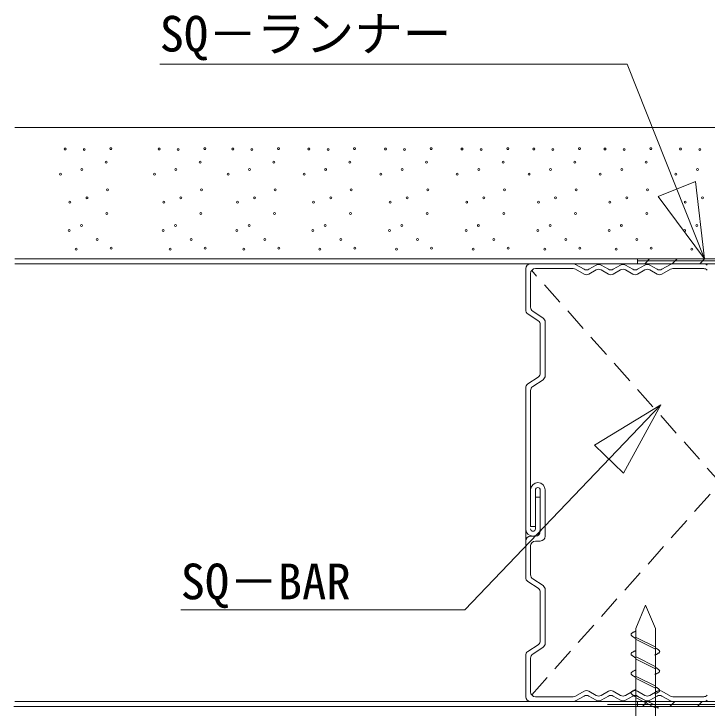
# Model space of a CAD drawing. Units: millimetres on the paper, with parts at other scales. Extents: x -138 to 137, y -97 to 95.
# Drawn here: x 6.34 to 41.97, y -1.68 to 34 of the extents above; entities that cross this region are included whole.
import ezdxf
from ezdxf.enums import TextEntityAlignment as Align

# ---------------------------------------------------------------- set-up
doc = ezdxf.new("R2010")
doc.units = ezdxf.units.MM
doc.linetypes.add('DASHED1', pattern=[1.8, 1.2, -0.6])
doc.layers.add('1-0_中心線', color=7, linetype='Continuous', lineweight=18)
doc.layers.add('1-6_文字', color=7, linetype='Continuous', lineweight=18)
doc.styles.add('ＭＳ ゴシック', font='')
doc.styles.get('ＭＳ ゴシック').set_extended_font_data('MS Gothic')

msp = doc.modelspace()

# ---------------------------------------------------------------- linework, layer by layer
at = {"layer": '1-0_中心線'}
for p, q in [((53.396, 28.159), (6.378, 28.159)), ((53.396, 21.409), (6.378, 21.409)), ((38.396, 21.409), (38.396, 21.159)), ((39.011, 21.409), (38.761, 21.159)), ((40.425, 21.409), (40.175, 21.159)), ((41.84, 21.409), (41.59, 21.159)), ((35.581, 21.159), (6.378, 21.159)), ((25.581, 21.159), (23.999, 21.159)), ((25.581, 21.159), (23.999, 21.159)), ((35.105, 21.159), (30.489, 21.159)), ((35.105, 21.159), (30.489, 21.159)), ((32.896, 21.159), (30.766, 21.159)), ((33.012, 21.159), (30.896, 21.159)), ((33.012, 21.159), (30.896, 21.159)), ((39.221, 21.159), (34.73, 21.159)), ((35.203, 21.127), (35.649, 20.877)), ((53.189, 21.159), (35.23, 21.159)), ((35.893, 20.877), (36.274, 21.09)), ((36.518, 21.09), (36.899, 20.877)), ((37.143, 20.877), (37.524, 21.09)), ((37.768, 21.09), (38.149, 20.877)), ((38.393, 20.877), (38.774, 21.09)), ((38.396, 21.309), (53.146, 21.309)), ((39.018, 21.09), (39.399, 20.877)), ((39.643, 20.877), (40.089, 21.127)), ((41.792, 21.159), (40.211, 21.159)), ((41.792, 21.159), (40.211, 21.159)), ((32.646, 18.792), (32.646, 20.909)), ((32.646, 18.792), (32.646, 20.909)), ((33.146, 20.909), (35.081, 20.909)), ((35.203, 20.877), (35.649, 20.627)), ((35.893, 20.627), (36.274, 20.84)), ((36.518, 20.84), (36.899, 20.627)), ((37.143, 20.627), (37.524, 20.84)), ((37.768, 20.84), (38.149, 20.627)), ((38.393, 20.627), (38.774, 20.84)), ((39.018, 20.84), (39.399, 20.627)), ((39.643, 20.627), (40.089, 20.877)), ((41.792, 20.909), (40.211, 20.909)), ((32.896, 18.926), (32.896, 20.659)), ((32.757, 18.584), (33.285, 18.233)), ((33.007, 18.718), (33.535, 18.367)), ((33.396, 18.025), (33.396, 15.542)), ((33.646, 15.409), (33.646, 18.159)), ((32.757, 14.983), (33.285, 15.334)), ((33.007, 14.849), (33.535, 15.201)), ((32.646, 10.159), (32.646, 14.775)), ((32.896, 9.534), (32.896, 14.641)), ((32.646, 5.042), (32.646, 9.534)), ((32.896, 7.659), (32.896, 9.534)), ((33.146, 9.534), (33.146, 7.534)), ((33.396, 7.409), (33.396, 9.534)), ((33.646, 7.159), (33.646, 9.534)), ((33.146, 9.159), (33.396, 9.159)), ((32.896, 7.659), (33.146, 7.659)), ((32.896, 7.159), (33.146, 7.159)), ((33.396, 6.909), (33.146, 6.909)), ((32.896, 5.176), (32.896, 6.659)), ((32.757, 4.834), (33.285, 4.483)), ((33.007, 4.968), (33.535, 4.617)), ((33.646, 1.659), (33.646, 4.409)), ((33.396, 4.275), (33.396, 1.792)), ((38.808, 3.614), (38.308, 2.407)), ((38.808, 3.614), (39.308, 2.407)), ((38.308, -7.341), (38.308, 2.407)), ((39.308, 2.407), (39.308, -7.341)), ((38.285, 1.864), (39.285, 1.364)), ((38.33, 1.953), (39.33, 1.453)), ((32.757, 1.233), (33.285, 1.584)), ((33.007, 1.099), (33.535, 1.451)), ((32.646, -1.091), (32.646, 1.025)), ((32.896, 0.891), (32.896, -0.841)), ((38.285, 0.864), (39.285, 0.364)), ((38.33, 0.953), (39.33, 0.453)), ((38.285, -0.136), (39.285, -0.636)), ((38.33, -0.047), (39.33, -0.547)), ((35.203, -1.06), (35.649, -0.81)), ((35.203, -1.31), (35.649, -1.06)), ((35.893, -0.81), (36.274, -1.023)), ((35.893, -1.06), (36.274, -1.273)), ((36.518, -1.023), (36.899, -0.81)), ((36.518, -1.273), (36.899, -1.06)), ((37.143, -0.81), (37.524, -1.023)), ((37.143, -1.06), (37.524, -1.273)), ((37.768, -1.023), (38.149, -0.81)), ((37.768, -1.273), (38.149, -1.06)), ((38.33, -1.047), (39.33, -1.547)), ((38.393, -0.81), (38.774, -1.023)), ((38.393, -1.06), (38.774, -1.273)), ((39.018, -1.023), (39.399, -0.81)), ((39.018, -1.273), (39.399, -1.06)), ((39.643, -0.81), (40.089, -1.06)), ((39.643, -1.06), (40.089, -1.31)), ((33.146, -1.341), (6.378, -1.341)), ((53.143, -1.341), (6.378, -1.341)), ((15.581, -1.341), (13.396, -1.341)), ((25.581, -1.341), (23.999, -1.341)), ((32.896, -1.341), (30.711, -1.341)), ((35.081, -1.341), (32.896, -1.341)), ((35.081, -1.091), (33.146, -1.091)), ((38.285, -1.136), (39.285, -1.636)), ((38.396, -1.341), (38.396, -1.591)), ((38.889, -1.341), (38.639, -1.591)), ((40.303, -1.341), (40.053, -1.591)), ((41.792, -1.091), (40.211, -1.091)), ((41.792, -1.341), (40.211, -1.341)), ((41.717, -1.341), (41.467, -1.591)), ((53.396, -1.591), (6.337, -1.591)), ((53.396, -1.491), (36.84, -1.491))]:
    msp.add_line(p, q, dxfattribs=at)
at = {"layer": '1-0_中心線', "linetype": 'DASHED1'}
for p, q in [((52.341, -0.998), (32.951, 20.815)), ((32.951, -0.998), (52.341, 20.815))]:
    msp.add_line(p, q, dxfattribs=at)
at = {"layer": '1-0_中心線'}
for points in [[(32.646, 5.042), (32.646, 9.846), (32.646, 14.775)], [(38.308, 2.284), (38.305, 2.282), (38.298, 2.279), (38.286, 2.273), (38.269, 2.266), (38.249, 2.257), (38.225, 2.246), (38.2, 2.233), (38.175, 2.22), (38.15, 2.206), (38.126, 2.192), (38.106, 2.178), (38.09, 2.164), (38.077, 2.151), (38.068, 2.14), (38.063, 2.129), (38.06, 2.121), (38.058, 2.115), (38.058, 2.111), (38.058, 2.11), (38.058, 2.109), (38.058, 2.105), (38.059, 2.098), (38.061, 2.09), (38.065, 2.079), (38.073, 2.066), (38.084, 2.052), (38.099, 2.037), (38.118, 2.02), (38.139, 2.003), (38.163, 1.987), (38.187, 1.971), (38.211, 1.956), (38.233, 1.942), (38.252, 1.93), (38.268, 1.921), (38.28, 1.914), (38.287, 1.91), (38.289, 1.909)], [(38.308, 1.284), (38.305, 1.282), (38.298, 1.279), (38.286, 1.273), (38.269, 1.266), (38.249, 1.257), (38.225, 1.246), (38.2, 1.233), (38.175, 1.22), (38.15, 1.206), (38.126, 1.192), (38.106, 1.178), (38.09, 1.164), (38.077, 1.151), (38.068, 1.14), (38.063, 1.129), (38.06, 1.121), (38.058, 1.115), (38.058, 1.111), (38.058, 1.11), (38.058, 1.109), (38.058, 1.105), (38.059, 1.098), (38.061, 1.09), (38.065, 1.079), (38.073, 1.066), (38.084, 1.052), (38.099, 1.037), (38.118, 1.02), (38.139, 1.003), (38.163, 0.987), (38.187, 0.971), (38.211, 0.956), (38.233, 0.942), (38.252, 0.93), (38.268, 0.921), (38.28, 0.914), (38.287, 0.91), (38.289, 0.909)], [(39.28, 1.05), (39.282, 1.051), (39.29, 1.054), (39.302, 1.06), (39.318, 1.067), (39.339, 1.077), (39.362, 1.087), (39.387, 1.1), (39.413, 1.113), (39.438, 1.127), (39.461, 1.141), (39.481, 1.155), (39.498, 1.169), (39.51, 1.182), (39.519, 1.194), (39.525, 1.204), (39.528, 1.212), (39.529, 1.218), (39.53, 1.222), (39.53, 1.223), (39.53, 1.225), (39.53, 1.228), (39.529, 1.235), (39.527, 1.243), (39.522, 1.254), (39.515, 1.267), (39.503, 1.281), (39.488, 1.297), (39.47, 1.313), (39.448, 1.33), (39.424, 1.346), (39.4, 1.363), (39.377, 1.378), (39.355, 1.391), (39.335, 1.403), (39.319, 1.412), (39.308, 1.419), (39.301, 1.423), (39.298, 1.425)], [(39.28, 0.05), (39.282, 0.051), (39.29, 0.054), (39.302, 0.06), (39.318, 0.067), (39.339, 0.077), (39.362, 0.087), (39.387, 0.1), (39.413, 0.113), (39.438, 0.127), (39.461, 0.141), (39.481, 0.155), (39.498, 0.169), (39.51, 0.182), (39.519, 0.194), (39.525, 0.204), (39.528, 0.212), (39.529, 0.218), (39.53, 0.222), (39.53, 0.223), (39.53, 0.225), (39.53, 0.228), (39.529, 0.235), (39.527, 0.243), (39.522, 0.254), (39.515, 0.267), (39.503, 0.281), (39.488, 0.297), (39.47, 0.313), (39.448, 0.33), (39.424, 0.346), (39.4, 0.363), (39.377, 0.378), (39.355, 0.391), (39.335, 0.403), (39.319, 0.412), (39.308, 0.419), (39.301, 0.423), (39.298, 0.425)], [(38.308, 0.284), (38.305, 0.282), (38.298, 0.279), (38.286, 0.273), (38.269, 0.266), (38.249, 0.257), (38.225, 0.246), (38.2, 0.233), (38.175, 0.22), (38.15, 0.206), (38.126, 0.192), (38.106, 0.178), (38.09, 0.164), (38.077, 0.151), (38.068, 0.14), (38.063, 0.129), (38.06, 0.121), (38.058, 0.115), (38.058, 0.111), (38.058, 0.11), (38.058, 0.109), (38.058, 0.105), (38.059, 0.098), (38.061, 0.09), (38.065, 0.079), (38.073, 0.066), (38.084, 0.052), (38.099, 0.037), (38.118, 0.02), (38.139, 0.003), (38.163, -0.013), (38.187, -0.029), (38.211, -0.044), (38.233, -0.058), (38.252, -0.07), (38.268, -0.079), (38.28, -0.086), (38.287, -0.09), (38.289, -0.091)], [(39.28, -0.95), (39.282, -0.949), (39.29, -0.946), (39.302, -0.94), (39.318, -0.933), (39.339, -0.923), (39.362, -0.913), (39.387, -0.9), (39.413, -0.887), (39.438, -0.873), (39.461, -0.859), (39.481, -0.845), (39.498, -0.831), (39.51, -0.818), (39.519, -0.806), (39.525, -0.796), (39.528, -0.788), (39.529, -0.782), (39.53, -0.778), (39.53, -0.777), (39.53, -0.775), (39.53, -0.772), (39.529, -0.765), (39.527, -0.757), (39.522, -0.746), (39.515, -0.733), (39.503, -0.719), (39.488, -0.703), (39.47, -0.687), (39.448, -0.67), (39.424, -0.654), (39.4, -0.637), (39.377, -0.622), (39.355, -0.609), (39.335, -0.597), (39.319, -0.588), (39.308, -0.581), (39.301, -0.577), (39.298, -0.575)], [(38.308, -0.716), (38.305, -0.718), (38.298, -0.721), (38.286, -0.727), (38.269, -0.734), (38.249, -0.743), (38.225, -0.754), (38.2, -0.767), (38.175, -0.78), (38.15, -0.794), (38.126, -0.808), (38.106, -0.822), (38.09, -0.836), (38.077, -0.849), (38.068, -0.86), (38.063, -0.871), (38.06, -0.879), (38.058, -0.885), (38.058, -0.889), (38.058, -0.89), (38.058, -0.891), (38.058, -0.895), (38.059, -0.902), (38.061, -0.91), (38.065, -0.921), (38.073, -0.934), (38.084, -0.948), (38.099, -0.963), (38.118, -0.98), (38.139, -0.997), (38.163, -1.013), (38.187, -1.029), (38.211, -1.044), (38.233, -1.058), (38.252, -1.07), (38.268, -1.079), (38.28, -1.086), (38.287, -1.09), (38.289, -1.091)], [(39.47, -1.687), (39.448, -1.67), (39.424, -1.654), (39.4, -1.637), (39.377, -1.622), (39.355, -1.609), (39.335, -1.597), (39.319, -1.588), (39.308, -1.581), (39.301, -1.577), (39.298, -1.575)]]:
    msp.add_lwpolyline(points, dxfattribs=at)
for centre in [(11.323, 27.072), (16.153, 27.072), (19.939, 27.072), (23.85, 27.072), (27.785, 27.072), (31.721, 27.072), (35.409, 27.072), (39.072, 27.072), (8.972, 27.055), (9.957, 27.021), (13.801, 27.055), (14.787, 27.021), (17.588, 27.055), (18.574, 27.021), (21.499, 27.055), (22.484, 27.021), (25.434, 27.055), (26.419, 27.021), (29.369, 27.055), (30.355, 27.021), (33.057, 27.055), (34.043, 27.021), (36.72, 27.055), (37.706, 27.021), (40.606, 27.055), (41.592, 27.021), (11.081, 26.381), (15.911, 26.381), (19.697, 26.381), (23.608, 26.381), (27.543, 26.381), (31.479, 26.381), (35.167, 26.381), (38.83, 26.381), (9.836, 26), (14.666, 26), (18.453, 26), (22.363, 26), (26.298, 26), (30.234, 26), (33.922, 26), (37.585, 26), (41.471, 26), (8.73, 25.758), (13.559, 25.758), (17.346, 25.758), (21.257, 25.758), (25.192, 25.758), (29.127, 25.758), (32.815, 25.758), (36.478, 25.758), (40.364, 25.758), (11.15, 24.963), (15.98, 24.963), (19.767, 24.963), (23.677, 24.963), (27.612, 24.963), (31.548, 24.963), (35.236, 24.963), (38.899, 24.963), (9.214, 24.323), (10.095, 24.548), (14.043, 24.323), (14.925, 24.548), (17.83, 24.323), (18.712, 24.548), (21.741, 24.323), (22.622, 24.548), (25.676, 24.323), (26.558, 24.548), (29.611, 24.323), (30.493, 24.548), (33.299, 24.323), (34.181, 24.548), (36.962, 24.323), (37.844, 24.548), (40.848, 24.323), (41.73, 24.548), (11.116, 23.735), (15.945, 23.735), (19.732, 23.735), (23.643, 23.735), (27.578, 23.735), (31.513, 23.735), (35.201, 23.735), (38.864, 23.735), (9.179, 22.871), (9.811, 23.126), (14.009, 22.871), (14.641, 23.126), (17.796, 22.871), (18.428, 23.126), (21.706, 22.871), (22.338, 23.126), (25.641, 22.871), (26.274, 23.126), (29.577, 22.871), (30.209, 23.126), (33.265, 22.871), (33.897, 23.126), (36.928, 22.871), (37.56, 23.126), (40.814, 22.871), (41.446, 23.126), (10.614, 22.404), (15.444, 22.404), (19.231, 22.404), (23.141, 22.404), (27.077, 22.404), (31.012, 22.404), (34.7, 22.404), (38.363, 22.404), (9.542, 21.903), (11.34, 21.955), (14.372, 21.903), (16.17, 21.955), (18.159, 21.903), (19.957, 21.955), (22.069, 21.903), (23.867, 21.955), (26.005, 21.903), (27.803, 21.955), (29.94, 21.903), (31.738, 21.955), (33.628, 21.903), (35.426, 21.955), (37.291, 21.903), (39.089, 21.955), (41.177, 21.903)]:
    msp.add_circle(centre, 0.05, dxfattribs=at)
for centre, radius, start, end in [((32.896, 20.909), 0.25, 90, 180), ((35.081, 20.909), 0.25, 60.7512, 90), ((36.396, 20.872), 0.25, 60.7512, 119.2488), ((37.646, 20.872), 0.25, 60.7512, 119.2488), ((38.896, 20.872), 0.25, 60.7512, 119.2488), ((40.211, 20.909), 0.25, 90, 119.2488), ((41.792, 20.909), 0.25, 45, 90), ((33.146, 20.659), 0.25, 90, 180), ((35.081, 20.659), 0.25, 60.7512, 90), ((35.771, 21.095), 0.25, 240.7512, 299.2488), ((36.396, 20.622), 0.25, 60.7512, 119.2488), ((37.021, 21.095), 0.25, 240.7512, 299.2488), ((37.646, 20.622), 0.25, 60.7512, 119.2488), ((38.271, 21.095), 0.25, 240.7512, 299.2488), ((38.896, 20.622), 0.25, 60.7512, 119.2488), ((39.521, 21.095), 0.25, 240.7512, 299.2488), ((40.211, 20.659), 0.25, 90, 119.2488), ((41.792, 20.659), 0.25, 45, 90), ((35.771, 20.845), 0.25, 240.7512, 299.2488), ((37.021, 20.845), 0.25, 240.7512, 299.2488), ((38.271, 20.845), 0.25, 240.7512, 299.2488), ((39.521, 20.845), 0.25, 240.7512, 299.2488), ((33.146, 18.926), 0.25, 180, 236.3099), ((32.896, 18.792), 0.25, 180, 236.3099), ((33.146, 18.025), 0.25, 0, 56.3099), ((33.396, 18.159), 0.25, 0, 56.3099), ((33.146, 15.542), 0.25, 303.6901, 0), ((33.396, 15.409), 0.25, 303.6901, 0), ((32.896, 14.775), 0.25, 123.6901, 180), ((33.146, 14.641), 0.25, 123.6901, 180), ((33.271, 9.534), 0.375, 0, 180), ((33.271, 9.534), 0.125, 0, 179.9999), ((33.021, 7.534), 0.375, 180, 0), ((33.021, 7.534), 0.125, 180, 360), ((32.896, 6.909), 0.25, 90, 180), ((33.146, 7.409), 0.25, 270, 0), ((33.396, 7.159), 0.25, 270, 0), ((33.146, 6.659), 0.25, 90, 180), ((32.896, 5.042), 0.25, 180, 236.3099), ((33.146, 5.176), 0.25, 180, 236.3099), ((33.146, 4.275), 0.25, 0, 56.3099), ((33.396, 4.409), 0.25, 0, 56.3099), ((33.146, 1.792), 0.25, 303.6901, 0), ((33.396, 1.659), 0.25, 303.6901, 0), ((32.896, 1.025), 0.25, 123.6901, 180), ((33.146, 0.891), 0.25, 123.6901, 180), ((33.146, -0.841), 0.25, 180, 270), ((35.081, -0.841), 0.25, 270, 299.2488), ((35.771, -1.028), 0.25, 60.7512, 119.2488), ((35.771, -1.278), 0.25, 60.7512, 119.2488), ((36.396, -0.805), 0.25, 240.7512, 299.2488), ((37.021, -1.028), 0.25, 60.7512, 119.2488), ((37.021, -1.278), 0.25, 60.7512, 119.2488), ((37.646, -0.805), 0.25, 240.7512, 299.2488), ((38.271, -1.028), 0.25, 60.7512, 119.2488), ((38.271, -1.278), 0.25, 60.7512, 119.2488), ((38.896, -0.805), 0.25, 240.7512, 299.2488), ((39.521, -1.028), 0.25, 60.7512, 119.2488), ((39.521, -1.278), 0.25, 60.7512, 119.2488), ((40.211, -0.841), 0.25, 240.7512, 270), ((41.792, -0.841), 0.25, 270, 315), ((32.896, -1.091), 0.25, 180, 270), ((35.081, -1.091), 0.25, 270, 299.2488), ((36.396, -1.055), 0.25, 240.7512, 299.2488), ((37.646, -1.055), 0.25, 240.7512, 299.2488), ((38.896, -1.055), 0.25, 240.7512, 299.2488), ((40.211, -1.091), 0.25, 240.7512, 270), ((41.792, -1.091), 0.25, 270, 315)]:
    msp.add_arc(centre, radius, start, end, dxfattribs=at)
at = {"layer": '1-6_文字'}
for p, q in [((39.449, 24.615), (41.372, 25.381)), ((41.84, 21.409), (41.372, 25.381)), ((41.84, 21.409), (39.449, 24.615)), ((39.59, 13.909), (36.173, 11.83)), ((39.59, 13.909), (37.67, 10.4)), ((37.67, 10.4), (36.173, 11.83))]:
    msp.add_line(p, q, dxfattribs=at)
for points in [[(41.84, 21.409), (37.856, 31.414), (13.831, 31.414)], [(39.59, 13.909), (29.521, 3.367), (14.91, 3.367)]]:
    msp.add_lwpolyline(points, dxfattribs=at)

# ---------------------------------------------------------------- texts
at = {"layer": '1-6_文字', "color": 4, "style": 'ＭＳ ゴシック'}
for s, p in [('SQ－ランナー', (13.831, 31.512)), ('SQ－BAR', (14.91, 3.367))]:
    msp.add_text(s, height=1.833, dxfattribs=at).set_placement(p, align=Align.BOTTOM_LEFT)

doc.saveas('drawing.dxf')
